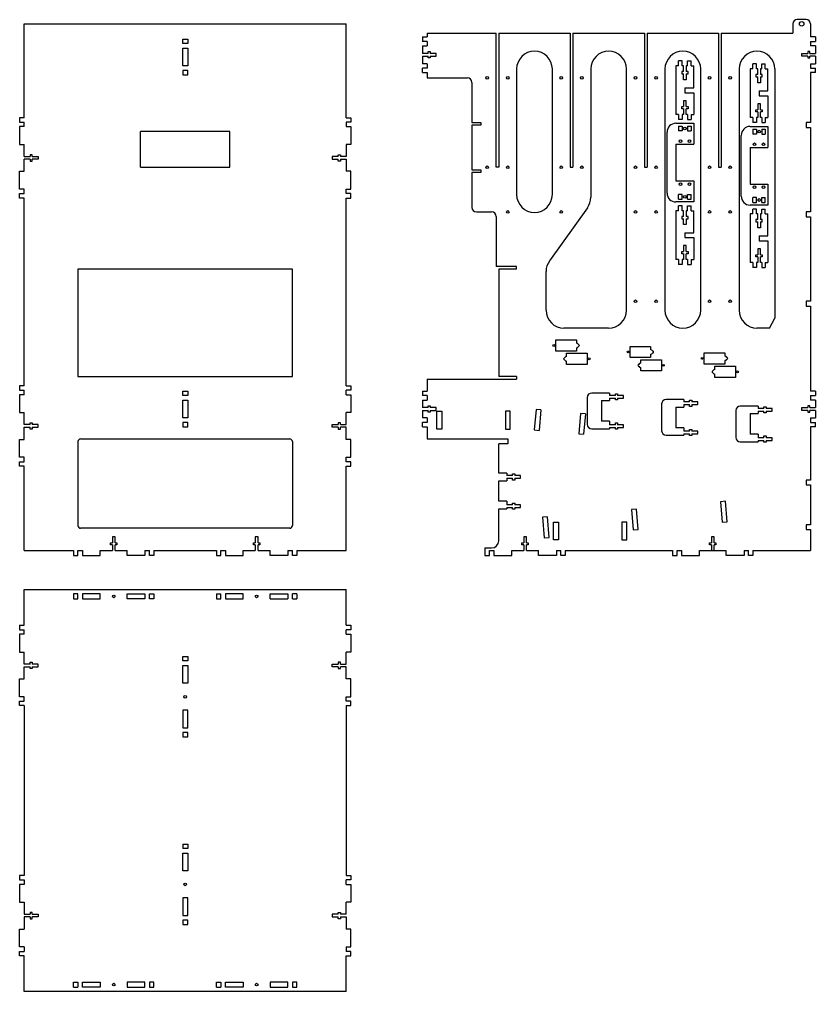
# Model space of a CAD drawing. Header units: millimetres. Extents: x 427 to 4276, y 600 to 2865.
# Drawn here: x 2251 to 3142, y 600 to 1688 of the extents above; entities that cross this region are included whole.
import ezdxf

# ---------------------------------------------------------------- set-up
doc = ezdxf.new("R2010")
doc.units = ezdxf.units.MM

msp = doc.modelspace()

# ---------------------------------------------------------------- linework, layer by layer
for p, q in [((3131.2, 1688.4), (3121.2, 1688.4)), ((2256.3, 1683.4), (2616.6, 1683.4)), ((2256.3, 1578.4), (2256.3, 1683.4)), ((2616.3, 1578.4), (2616.6, 1683.4)), ((3116.2, 1683.4), (3116.2, 1672.9)), ((3136.2, 1683.4), (3136.2, 1668.8)), ((2433.6, 1661.3), (2433.6, 1666.3)), ((2433.6, 1666.3), (2439.1, 1666.3)), ((2439.1, 1666.3), (2439.1, 1661.3)), ((2701.7, 1668.8), (2707.2, 1668.8)), ((2701.7, 1668.8), (2701.7, 1663.8)), ((2707.2, 1672.9), (2784.2, 1672.9)), ((2707.2, 1672.9), (2707.2, 1668.8)), ((2784.2, 1522.9), (2784.2, 1672.9)), ((2787.2, 1672.9), (2787.2, 1522.9)), ((2787.2, 1672.9), (2867.2, 1672.9)), ((2867.2, 1672.9), (2867.2, 1522.9)), ((2870.2, 1672.9), (2870.2, 1522.9)), ((2870.2, 1672.9), (2950.2, 1672.9)), ((2950.2, 1672.9), (2950.2, 1522.9)), ((2953.2, 1672.9), (2953.2, 1522.9)), ((2953.2, 1672.9), (3033.2, 1672.9)), ((3033.2, 1672.9), (3033.2, 1522.9)), ((3036.2, 1672.9), (3036.2, 1522.9)), ((3036.2, 1672.9), (3116.2, 1672.9)), ((3141.7, 1668.8), (3136.2, 1668.8)), ((3141.7, 1668.8), (3141.7, 1663.8)), ((2439.1, 1661.3), (2433.6, 1661.3)), ((2433.6, 1636.3), (2433.6, 1656.3)), ((2433.6, 1656.3), (2439.1, 1656.3)), ((2439.1, 1656.3), (2439.1, 1636.3)), ((2707.2, 1663.8), (2701.7, 1663.8)), ((2701.7, 1658.8), (2701.7, 1650.3)), ((2701.7, 1658.8), (2707.2, 1658.8)), ((2707.2, 1663.8), (2707.2, 1658.8)), ((3136.2, 1663.8), (3141.7, 1663.8)), ((3136.2, 1663.8), (3136.2, 1658.8)), ((3141.7, 1658.8), (3136.2, 1658.8)), ((3141.7, 1658.8), (3141.7, 1650.3)), ((2708.1, 1650.3), (2701.7, 1650.3)), ((2701.7, 1647.3), (2708.1, 1647.3)), ((2701.7, 1647.3), (2701.7, 1638.8)), ((2708.1, 1650.3), (2708.1, 1652.3)), ((2708.1, 1652.3), (2710.6, 1652.3)), ((2708.1, 1645.3), (2708.1, 1647.3)), ((2710.6, 1645.3), (2708.1, 1645.3)), ((2710.6, 1652.3), (2710.6, 1650.3)), ((2717.2, 1650.3), (2710.6, 1650.3)), ((2710.6, 1647.3), (2710.6, 1645.3)), ((2710.6, 1647.3), (2717.2, 1647.3)), ((2717.2, 1647.3), (2717.2, 1650.3)), ((2827.2, 1652.9), (2827.2, 1652.9)), ((2910.2, 1652.9), (2910.2, 1652.9)), ((2993.2, 1652.9), (2993.2, 1652.9)), ((3076.2, 1652.9), (3076.2, 1652.9)), ((3126.2, 1650.3), (3132.9, 1650.3)), ((3126.2, 1647.3), (3126.2, 1650.3)), ((3132.9, 1647.3), (3126.2, 1647.3)), ((3135.4, 1652.3), (3132.9, 1652.3)), ((3132.9, 1652.3), (3132.9, 1650.3)), ((3132.9, 1647.3), (3132.9, 1645.3)), ((3132.9, 1645.3), (3135.4, 1645.3)), ((3135.4, 1650.3), (3135.4, 1652.3)), ((3135.4, 1650.3), (3141.7, 1650.3)), ((3135.4, 1645.3), (3135.4, 1647.3)), ((3141.7, 1647.3), (3135.4, 1647.3)), ((3141.7, 1647.3), (3141.7, 1638.8)), ((2439.1, 1636.3), (2433.6, 1636.3)), ((2707.2, 1638.8), (2701.7, 1638.8)), ((2701.7, 1628.8), (2701.7, 1633.8)), ((2707.2, 1633.8), (2701.7, 1633.8)), ((2707.2, 1638.8), (2707.2, 1633.8)), ((2807.2, 1632.9), (2807.2, 1492.3)), ((2847.2, 1492.3), (2847.2, 1632.9)), ((2890.2, 1632.9), (2890.2, 1489.3)), ((2930.2, 1362.9), (2930.2, 1632.9)), ((2973.2, 1632.9), (2973.2, 1362.9)), ((2985.5, 1636.4), (2985.5, 1581.9)), ((2988.5, 1636.4), (2985.5, 1636.4)), ((2992.5, 1641.9), (2988.5, 1641.9)), ((2988.5, 1636.4), (2988.5, 1641.9)), ((2992.5, 1636.4), (2992.5, 1641.9)), ((2994, 1636.4), (2992.5, 1636.4)), ((2994, 1630.1), (2994, 1636.4)), ((2998.5, 1636.4), (2997, 1636.4)), ((2997, 1636.4), (2997, 1630.1)), ((2998.5, 1641.9), (3002.5, 1641.9)), ((2998.5, 1636.4), (2998.5, 1641.9)), ((3002.5, 1636.4), (3002.5, 1641.9)), ((3002.5, 1636.4), (3005.5, 1636.4)), ((3005.5, 1611.9), (3005.5, 1636.4)), ((3013.2, 1362.9), (3013.2, 1632.9)), ((3056.2, 1632.9), (3056.2, 1362.9)), ((3068.5, 1633), (3068.5, 1578.5)), ((3071.5, 1633), (3068.5, 1633)), ((3075.5, 1638.5), (3071.5, 1638.5)), ((3071.5, 1633), (3071.5, 1638.5)), ((3075.5, 1633), (3075.5, 1638.5)), ((3077, 1633), (3075.5, 1633)), ((3077, 1626.6), (3077, 1633)), ((3081.5, 1633), (3080, 1633)), ((3080, 1633), (3080, 1626.6)), ((3081.5, 1638.5), (3085.5, 1638.5)), ((3081.5, 1633), (3081.5, 1638.5)), ((3085.5, 1633), (3085.5, 1638.5)), ((3085.5, 1633), (3088.5, 1633)), ((3088.5, 1608.5), (3088.5, 1633)), ((3096.2, 1632.9), (3096.2, 1354.1)), ((3136.2, 1638.8), (3141.7, 1638.8)), ((3136.2, 1638.8), (3136.2, 1633.8)), ((3136.2, 1633.8), (3141.7, 1633.8)), ((3141.7, 1628.8), (3141.7, 1633.8)), ((2433.6, 1631.3), (2433.6, 1626.3)), ((2439.1, 1631.3), (2433.6, 1631.3)), ((2433.6, 1626.3), (2439.1, 1626.3)), ((2439.1, 1626.3), (2439.1, 1631.3)), ((2701.7, 1628.8), (2707.2, 1628.8)), ((2707.2, 1628.8), (2707.2, 1622.9)), ((2707.2, 1622.9), (2752.2, 1622.9)), ((2994, 1630.1), (2992, 1630.1)), ((2992, 1630.1), (2992, 1627.6)), ((2992, 1627.6), (2994, 1627.6)), ((2994, 1620.9), (2994, 1627.6)), ((2999, 1630.1), (2997, 1630.1)), ((2997, 1627.6), (2999, 1627.6)), ((2997, 1627.6), (2997, 1620.9)), ((2999, 1627.6), (2999, 1630.1)), ((3077, 1626.6), (3075, 1626.6)), ((3075, 1626.6), (3075, 1624.1)), ((3075, 1624.1), (3077, 1624.1)), ((3077, 1617.5), (3077, 1624.1)), ((3082, 1626.6), (3080, 1626.6)), ((3080, 1624.1), (3082, 1624.1)), ((3080, 1624.1), (3080, 1617.5)), ((3082, 1624.1), (3082, 1626.6)), ((3141.7, 1628.8), (3136.2, 1628.8)), ((3136.2, 1628.8), (3136.2, 1572.9)), ((2757.2, 1617.9), (2757.2, 1572.9)), ((2997, 1620.9), (2994, 1620.9)), ((2995.5, 1611.9), (2995.5, 1606.4)), ((2995.5, 1611.9), (3005.5, 1611.9)), ((3080, 1617.5), (3077, 1617.5)), ((2995.5, 1606.4), (3005.5, 1606.4)), ((3005.5, 1606.4), (3005.5, 1581.9)), ((3078.5, 1608.5), (3078.5, 1603)), ((3078.5, 1608.5), (3088.5, 1608.5)), ((3078.5, 1603), (3088.5, 1603)), ((3088.5, 1603), (3088.5, 1578.5)), ((2992, 1588.3), (2992, 1590.8)), ((2992, 1590.8), (2994, 1590.8)), ((2994, 1597.4), (2994, 1590.8)), ((2997, 1597.4), (2994, 1597.4)), ((2997, 1590.8), (2997, 1597.4)), ((2997, 1590.8), (2999, 1590.8)), ((2999, 1590.8), (2999, 1588.3)), ((3077, 1594), (3077, 1587.3)), ((3080, 1594), (3077, 1594)), ((3080, 1587.3), (3080, 1594)), ((2256.3, 1578.4), (2250.8, 1578.4)), ((2250.8, 1578.4), (2250.8, 1573.4)), ((2616.3, 1578.4), (2621.8, 1578.4)), ((2621.8, 1578.4), (2621.8, 1573.4)), ((2988.5, 1581.9), (2985.5, 1581.9)), ((2988.5, 1581.9), (2988.5, 1576.4)), ((2994, 1588.3), (2992, 1588.3)), ((2994, 1581.9), (2992.5, 1581.9)), ((2992.5, 1581.9), (2992.5, 1576.4)), ((2994, 1588.3), (2994, 1581.9)), ((2999, 1588.3), (2997, 1588.3)), ((2997, 1581.9), (2997, 1588.3)), ((2998.5, 1581.9), (2997, 1581.9)), ((2998.5, 1581.9), (2998.5, 1576.4)), ((3002.5, 1581.9), (3002.5, 1576.4)), ((3002.5, 1581.9), (3005.5, 1581.9)), ((3071.5, 1578.5), (3068.5, 1578.5)), ((3071.5, 1578.5), (3071.5, 1573)), ((3075, 1584.8), (3075, 1587.3)), ((3075, 1587.3), (3077, 1587.3)), ((3077, 1584.8), (3075, 1584.8)), ((3077, 1578.5), (3075.5, 1578.5)), ((3075.5, 1578.5), (3075.5, 1573)), ((3077, 1584.8), (3077, 1578.5)), ((3080, 1587.3), (3082, 1587.3)), ((3082, 1584.8), (3080, 1584.8)), ((3080, 1578.5), (3080, 1584.8)), ((3081.5, 1578.5), (3080, 1578.5)), ((3081.5, 1578.5), (3081.5, 1573)), ((3082, 1587.3), (3082, 1584.8)), ((3085.5, 1578.5), (3085.5, 1573)), ((3085.5, 1578.5), (3088.5, 1578.5)), ((2250.8, 1573.4), (2256.3, 1573.4)), ((2250.8, 1568.4), (2250.8, 1548.4)), ((2256.3, 1568.4), (2250.8, 1568.4)), ((2256.3, 1568.4), (2256.3, 1573.4)), ((2616.3, 1573.4), (2616.3, 1568.4)), ((2621.8, 1573.4), (2616.3, 1573.4)), ((2616.3, 1568.4), (2621.8, 1568.4)), ((2621.8, 1568.4), (2621.8, 1548.4)), ((2757.2, 1572.9), (2767.2, 1572.9)), ((2767.2, 1569.9), (2757.2, 1569.9)), ((2757.2, 1569.9), (2757.2, 1519.9)), ((2767.2, 1572.9), (2767.2, 1569.9)), ((2985.5, 1572.1), (3005.5, 1572.1)), ((2985.5, 1572.1), (2985.5, 1572.1)), ((2992.5, 1576.4), (2988.5, 1576.4)), ((2988.5, 1569.1), (2992.5, 1569.1)), ((2988.5, 1569.1), (2988.5, 1563.6)), ((2992.5, 1569.1), (2992.5, 1563.6)), ((2998.5, 1576.4), (3002.5, 1576.4)), ((2998.5, 1569.1), (3002.5, 1569.1)), ((2998.5, 1569.1), (2998.5, 1563.6)), ((3002.5, 1569.1), (3002.5, 1563.6)), ((3005.5, 1572.1), (3005.5, 1548.6)), ((3068.5, 1568.6), (3088.5, 1568.6)), ((3068.5, 1568.6), (3068.5, 1568.6)), ((3075.5, 1573), (3071.5, 1573)), ((3081.5, 1573), (3085.5, 1573)), ((3088.5, 1568.6), (3088.5, 1545.1)), ((3136.2, 1572.9), (3131.2, 1572.9)), ((3131.2, 1572.9), (3131.2, 1567.4)), ((3131.2, 1567.4), (3136.2, 1567.4)), ((3136.2, 1567.4), (3136.2, 1472.9)), ((2386.3, 1522.9), (2386.3, 1562.9)), ((2486.3, 1562.9), (2386.3, 1562.9)), ((2486.3, 1522.9), (2486.3, 1562.9)), ((2975.5, 1494.1), (2975.5, 1562.1)), ((2992.5, 1563.6), (2988.5, 1563.6)), ((2998.5, 1563.6), (3002.5, 1563.6)), ((3058.5, 1490.6), (3058.5, 1558.6)), ((3071.5, 1565.6), (3075.5, 1565.6)), ((3071.5, 1565.6), (3071.5, 1560.1)), ((3075.5, 1560.1), (3071.5, 1560.1)), ((3075.5, 1565.6), (3075.5, 1560.1)), ((3081.5, 1565.6), (3085.5, 1565.6)), ((3081.5, 1565.6), (3081.5, 1560.1)), ((3081.5, 1560.1), (3085.5, 1560.1)), ((3085.5, 1565.6), (3085.5, 1560.1)), ((2250.8, 1548.4), (2256.3, 1548.4)), ((2256.3, 1534.9), (2256.3, 1548.4)), ((2621.8, 1548.4), (2616.3, 1548.4)), ((2616.3, 1548.4), (2616.3, 1534.9)), ((2985.5, 1548.6), (3005.5, 1548.6)), ((2985.5, 1548.6), (2985.5, 1507.6)), ((3068.5, 1545.1), (3088.5, 1545.1)), ((3068.5, 1545.1), (3068.5, 1504.1)), ((2256.3, 1534.9), (2262.7, 1534.9)), ((2265.2, 1536.9), (2262.7, 1536.9)), ((2262.7, 1536.9), (2262.7, 1534.9)), ((2265.2, 1534.9), (2265.2, 1536.9)), ((2265.2, 1534.9), (2271.8, 1534.9)), ((2271.8, 1534.9), (2271.8, 1531.9)), ((2607.5, 1534.9), (2600.8, 1534.9)), ((2600.8, 1534.9), (2600.8, 1531.9)), ((2607.5, 1534.9), (2607.5, 1536.9)), ((2607.5, 1536.9), (2610, 1536.9)), ((2610, 1536.9), (2610, 1534.9)), ((2616.3, 1534.9), (2610, 1534.9)), ((2262.7, 1531.9), (2256.3, 1531.9)), ((2256.3, 1518.4), (2256.3, 1531.9)), ((2262.7, 1531.9), (2262.7, 1529.9)), ((2262.7, 1529.9), (2265.2, 1529.9)), ((2271.8, 1531.9), (2265.2, 1531.9)), ((2265.2, 1529.9), (2265.2, 1531.9)), ((2600.8, 1531.9), (2607.5, 1531.9)), ((2607.5, 1529.9), (2607.5, 1531.9)), ((2610, 1529.9), (2607.5, 1529.9)), ((2610, 1531.9), (2616.3, 1531.9)), ((2610, 1531.9), (2610, 1529.9)), ((2616.3, 1531.9), (2616.3, 1518.4)), ((2250.8, 1518.4), (2256.3, 1518.4)), ((2250.8, 1498.4), (2250.8, 1518.4)), ((2386.3, 1522.9), (2486.3, 1522.9)), ((2621.8, 1518.4), (2616.3, 1518.4)), ((2621.8, 1498.4), (2621.8, 1518.4)), ((2757.2, 1519.9), (2767.2, 1519.9)), ((2767.2, 1516.9), (2757.2, 1516.9)), ((2757.2, 1516.9), (2757.2, 1477.9)), ((2767.2, 1519.9), (2767.2, 1516.9)), ((2787.2, 1522.9), (2784.2, 1522.9)), ((2867.2, 1522.9), (2870.2, 1522.9)), ((2950.2, 1522.9), (2953.2, 1522.9)), ((3033.2, 1522.9), (3036.2, 1522.9)), ((2985.5, 1507.6), (3005.5, 1507.6)), ((3005.5, 1507.6), (3005.5, 1484.1)), ((3068.5, 1504.1), (3088.5, 1504.1)), ((3088.5, 1504.1), (3088.5, 1480.6)), ((2256.3, 1498.4), (2250.8, 1498.4)), ((2250.8, 1488.4), (2250.8, 1493.4)), ((2250.8, 1493.4), (2256.3, 1493.4)), ((2256.3, 1493.4), (2256.3, 1498.4)), ((2616.3, 1493.4), (2616.3, 1498.4)), ((2616.3, 1498.4), (2621.8, 1498.4)), ((2621.8, 1493.4), (2616.3, 1493.4)), ((2621.8, 1488.4), (2621.8, 1493.4)), ((2992.5, 1492.6), (2988.5, 1492.6)), ((2988.5, 1487.1), (2988.5, 1492.6)), ((2992.5, 1487.1), (2992.5, 1492.6)), ((2998.5, 1492.6), (3002.5, 1492.6)), ((2998.5, 1487.1), (2998.5, 1492.6)), ((3002.5, 1487.1), (3002.5, 1492.6)), ((2256.3, 1488.4), (2250.8, 1488.4)), ((2256.3, 1278.4), (2256.3, 1488.4)), ((2616.3, 1278.4), (2616.3, 1488.4)), ((2616.3, 1488.4), (2621.8, 1488.4)), ((3005.5, 1484.1), (2985.5, 1484.1)), ((2985.5, 1484.1), (2985.5, 1484.1)), ((2988.5, 1487.1), (2992.5, 1487.1)), ((2992.5, 1479.7), (2988.5, 1479.7)), ((2988.5, 1474.2), (2988.5, 1479.7)), ((2992.5, 1474.2), (2992.5, 1479.7)), ((2998.5, 1487.1), (3002.5, 1487.1)), ((2998.5, 1479.7), (3002.5, 1479.7)), ((2998.5, 1474.2), (2998.5, 1479.7)), ((3002.5, 1474.2), (3002.5, 1479.7)), ((3088.5, 1480.6), (3068.5, 1480.6)), ((3068.5, 1480.6), (3068.5, 1480.6)), ((3075.5, 1489.1), (3071.5, 1489.1)), ((3071.5, 1483.6), (3071.5, 1489.1)), ((3071.5, 1483.6), (3075.5, 1483.6)), ((3075.5, 1483.6), (3075.5, 1489.1)), ((3081.5, 1489.1), (3085.5, 1489.1)), ((3081.5, 1483.6), (3081.5, 1489.1)), ((3081.5, 1483.6), (3085.5, 1483.6)), ((3085.5, 1483.6), (3085.5, 1489.1)), ((2762.2, 1472.9), (2779.2, 1472.9)), ((2840, 1476.9), (2840, 1476.9)), ((2886.5, 1477.6), (2844, 1418.1)), ((2988.5, 1474.2), (2985.5, 1474.2)), ((2985.5, 1474.2), (2985.5, 1419.7)), ((2994, 1474.2), (2992.5, 1474.2)), ((2994, 1467.8), (2994, 1474.2)), ((2998.5, 1474.2), (2997, 1474.2)), ((2997, 1474.2), (2997, 1467.8)), ((3002.5, 1474.2), (3005.5, 1474.2)), ((3005.5, 1449.7), (3005.5, 1474.2)), ((3071.5, 1470.7), (3068.5, 1470.7)), ((3068.5, 1470.7), (3068.5, 1416.2)), ((3075.5, 1476.2), (3071.5, 1476.2)), ((3071.5, 1470.7), (3071.5, 1476.2)), ((3075.5, 1470.7), (3075.5, 1476.2)), ((3077, 1470.7), (3075.5, 1470.7)), ((3077, 1464.3), (3077, 1470.7)), ((3081.5, 1470.7), (3080, 1470.7)), ((3080, 1470.7), (3080, 1464.3)), ((3081.5, 1476.2), (3085.5, 1476.2)), ((3081.5, 1470.7), (3081.5, 1476.2)), ((3085.5, 1470.7), (3085.5, 1476.2)), ((3085.5, 1470.7), (3088.5, 1470.7)), ((3088.5, 1446.2), (3088.5, 1470.7)), ((3136.2, 1472.9), (3131.2, 1472.9)), ((3131.2, 1472.9), (3131.2, 1467.4)), ((2784.2, 1467.9), (2784.2, 1411.9)), ((2994, 1467.8), (2992, 1467.8)), ((2992, 1467.8), (2992, 1465.3)), ((2992, 1465.3), (2994, 1465.3)), ((2994, 1458.7), (2994, 1465.3)), ((2997, 1458.7), (2994, 1458.7)), ((2999, 1467.8), (2997, 1467.8)), ((2997, 1465.3), (2999, 1465.3)), ((2997, 1465.3), (2997, 1458.7)), ((2999, 1465.3), (2999, 1467.8)), ((3077, 1464.3), (3075, 1464.3)), ((3075, 1464.3), (3075, 1461.8)), ((3075, 1461.8), (3077, 1461.8)), ((3077, 1455.2), (3077, 1461.8)), ((3082, 1464.3), (3080, 1464.3)), ((3080, 1461.8), (3082, 1461.8)), ((3080, 1461.8), (3080, 1455.2)), ((3082, 1461.8), (3082, 1464.3)), ((3131.2, 1467.4), (3136.2, 1467.4)), ((3136.2, 1467.4), (3136.2, 1372.9)), ((2995.5, 1449.7), (3005.5, 1449.7)), ((2995.5, 1449.7), (2995.5, 1444.2)), ((3080, 1455.2), (3077, 1455.2)), ((2995.5, 1444.2), (3005.5, 1444.2)), ((3005.5, 1444.2), (3005.5, 1419.7)), ((3078.5, 1446.2), (3088.5, 1446.2)), ((3078.5, 1446.2), (3078.5, 1440.7)), ((3078.5, 1440.7), (3088.5, 1440.7)), ((3088.5, 1440.7), (3088.5, 1416.2)), ((2992, 1426), (2992, 1428.5)), ((2992, 1428.5), (2994, 1428.5)), ((2994, 1426), (2992, 1426)), ((2994, 1435.2), (2994, 1428.5)), ((2997, 1435.2), (2994, 1435.2)), ((2994, 1426), (2994, 1419.7)), ((2997, 1428.5), (2997, 1435.2)), ((2997, 1428.5), (2999, 1428.5)), ((2999, 1426), (2997, 1426)), ((2997, 1419.7), (2997, 1426)), ((2999, 1428.5), (2999, 1426)), ((3077, 1431.7), (3077, 1425.1)), ((3080, 1431.7), (3077, 1431.7)), ((3080, 1425.1), (3080, 1431.7)), ((2988.5, 1419.7), (2985.5, 1419.7)), ((2988.5, 1419.7), (2988.5, 1414.2)), ((2994, 1419.7), (2992.5, 1419.7)), ((2992.5, 1419.7), (2992.5, 1414.2)), ((2998.5, 1419.7), (2997, 1419.7)), ((2998.5, 1419.7), (2998.5, 1414.2)), ((3002.5, 1419.7), (3002.5, 1414.2)), ((3002.5, 1419.7), (3005.5, 1419.7)), ((3071.5, 1416.2), (3068.5, 1416.2)), ((3071.5, 1416.2), (3071.5, 1410.7)), ((3075, 1422.6), (3075, 1425.1)), ((3075, 1425.1), (3077, 1425.1)), ((3077, 1422.6), (3075, 1422.6)), ((3077, 1416.2), (3075.5, 1416.2)), ((3075.5, 1416.2), (3075.5, 1410.7)), ((3077, 1422.6), (3077, 1416.2)), ((3080, 1425.1), (3082, 1425.1)), ((3082, 1422.6), (3080, 1422.6)), ((3080, 1416.2), (3080, 1422.6)), ((3081.5, 1416.2), (3080, 1416.2)), ((3081.5, 1416.2), (3081.5, 1410.7)), ((3082, 1425.1), (3082, 1422.6)), ((3085.5, 1416.2), (3085.5, 1410.7)), ((3085.5, 1416.2), (3088.5, 1416.2)), ((2556.3, 1408.9), (2316.3, 1408.9)), ((2316.3, 1408.9), (2316.3, 1288.9)), ((2556.3, 1288.9), (2556.3, 1408.9)), ((2807.2, 1411.9), (2784.2, 1411.9)), ((2807.2, 1408.9), (2787.2, 1408.9)), ((2787.2, 1408.9), (2787.2, 1288.9)), ((2807.2, 1408.9), (2807.2, 1411.9)), ((2840.2, 1362.9), (2840.2, 1406.4)), ((2992.5, 1414.2), (2988.5, 1414.2)), ((2998.5, 1414.2), (3002.5, 1414.2)), ((3075.5, 1410.7), (3071.5, 1410.7)), ((3081.5, 1410.7), (3085.5, 1410.7)), ((3136.2, 1372.9), (3131.2, 1372.9)), ((3131.2, 1372.9), (3131.2, 1367.4)), ((3131.2, 1367.4), (3136.2, 1367.4)), ((3136.2, 1367.4), (3136.2, 1272.4)), ((3090.2, 1342.9), (3096.2, 1354.1)), ((2910.2, 1342.9), (2860.2, 1342.9)), ((2910.2, 1342.9), (2910.2, 1342.9)), ((2993.2, 1342.9), (2993.2, 1342.9)), ((3090.2, 1342.9), (3076.2, 1342.9)), ((2851.1, 1317.3), (2851.1, 1329.8)), ((2851.1, 1329.8), (2874.1, 1329.8)), ((2874.1, 1329.8), (2874.1, 1326)), ((2874.1, 1317.3), (2851.1, 1317.3)), ((2874.1, 1321), (2874.1, 1317.3)), ((2934.2, 1310), (2934.2, 1322.5)), ((2934.2, 1322.5), (2957.2, 1322.5)), ((2957.2, 1322.5), (2957.2, 1318.8)), ((2863.1, 1311), (2863.1, 1314.8)), ((2863.1, 1314.8), (2886.1, 1314.8)), ((2863.1, 1302.3), (2863.1, 1306)), ((2886.1, 1314.8), (2886.1, 1302.3)), ((2957.2, 1310), (2934.2, 1310)), ((2946.2, 1303.8), (2946.2, 1307.5)), ((2946.2, 1307.5), (2969.2, 1307.5)), ((2957.2, 1313.8), (2957.2, 1310)), ((2969.2, 1307.5), (2969.2, 1295)), ((3017.2, 1302.7), (3017.2, 1315.2)), ((3017.2, 1315.2), (3040.2, 1315.2)), ((3040.2, 1315.2), (3040.2, 1311.5)), ((3040.2, 1306.5), (3040.2, 1302.7)), ((2886.1, 1302.3), (2863.1, 1302.3)), ((2946.2, 1295), (2946.2, 1298.8)), ((2969.2, 1295), (2946.2, 1295)), ((3040.2, 1302.7), (3017.2, 1302.7)), ((3029.2, 1296.5), (3029.2, 1300.2)), ((3029.2, 1300.2), (3052.2, 1300.2)), ((3052.2, 1300.2), (3052.2, 1287.7)), ((2316.3, 1288.9), (2556.3, 1288.9)), ((2707.2, 1285.9), (2707.2, 1272.4)), ((2707.2, 1285.9), (2807.2, 1285.9)), ((2807.2, 1288.9), (2787.2, 1288.9)), ((2807.2, 1288.9), (2807.2, 1285.9)), ((3029.2, 1287.7), (3029.2, 1291.5)), ((3052.2, 1287.7), (3029.2, 1287.7)), ((2256.3, 1278.4), (2250.8, 1278.4)), ((2250.8, 1278.4), (2250.8, 1273.4)), ((2250.8, 1273.4), (2256.3, 1273.4)), ((2256.3, 1268.4), (2256.3, 1273.4)), ((2616.3, 1278.4), (2621.8, 1278.4)), ((2616.3, 1268.4), (2616.3, 1273.4)), ((2621.8, 1273.4), (2616.3, 1273.4)), ((2621.8, 1278.4), (2621.8, 1273.4)), ((2250.8, 1268.4), (2250.8, 1248.4)), ((2256.3, 1268.4), (2250.8, 1268.4)), ((2433.6, 1267.4), (2433.6, 1272.4)), ((2433.6, 1272.4), (2439.1, 1272.4)), ((2439.1, 1267.4), (2433.6, 1267.4)), ((2433.6, 1242.4), (2433.6, 1262.4)), ((2433.6, 1262.4), (2439.1, 1262.4)), ((2439.1, 1272.4), (2439.1, 1267.4)), ((2439.1, 1262.4), (2439.1, 1242.4)), ((2616.3, 1268.4), (2621.8, 1268.4)), ((2621.8, 1268.4), (2621.8, 1248.4)), ((2701.7, 1272.4), (2707.2, 1272.4)), ((2701.7, 1272.4), (2701.7, 1267.4)), ((2707.2, 1267.4), (2701.7, 1267.4)), ((2701.7, 1262.4), (2701.7, 1253.9)), ((2701.7, 1262.4), (2707.2, 1262.4)), ((2707.2, 1267.4), (2707.2, 1262.4)), ((2886.3, 1265.3), (2886.3, 1235.3)), ((2911.3, 1270.3), (2891.3, 1270.3)), ((2911.3, 1270.3), (2911.3, 1267.5)), ((2917.7, 1267.5), (2911.3, 1267.5)), ((2911.3, 1264.5), (2917.7, 1264.5)), ((2911.3, 1264.5), (2911.3, 1261.8)), ((2917.7, 1267.5), (2917.7, 1269.5)), ((2917.7, 1269.5), (2920.2, 1269.5)), ((2917.7, 1262.5), (2917.7, 1264.5)), ((2920.2, 1262.5), (2917.7, 1262.5)), ((2920.2, 1269.5), (2920.2, 1267.5)), ((2926.8, 1267.5), (2920.2, 1267.5)), ((2920.2, 1264.5), (2920.2, 1262.5)), ((2920.2, 1264.5), (2926.8, 1264.5)), ((2926.8, 1264.5), (2926.8, 1267.5)), ((2994.5, 1263), (2974.5, 1263)), ((2994.5, 1263), (2994.5, 1260.3)), ((3000.8, 1260.3), (3000.8, 1262.3)), ((3000.8, 1262.3), (3003.3, 1262.3)), ((3003.3, 1262.3), (3003.3, 1260.3)), ((3141.7, 1272.4), (3136.2, 1272.4)), ((3136.2, 1267.4), (3136.2, 1262.4)), ((3136.2, 1267.4), (3141.7, 1267.4)), ((3141.7, 1262.4), (3136.2, 1262.4)), ((3141.7, 1272.4), (3141.7, 1267.4)), ((3141.7, 1262.4), (3141.7, 1253.9)), ((2708.1, 1253.9), (2701.7, 1253.9)), ((2708.1, 1253.9), (2708.1, 1255.9)), ((2708.1, 1255.9), (2710.6, 1255.9)), ((2710.6, 1255.9), (2710.6, 1253.9)), ((2717.2, 1253.9), (2710.6, 1253.9)), ((2717.2, 1250.9), (2717.2, 1253.9)), ((2828.9, 1251.9), (2826.9, 1229)), ((2834.4, 1251.4), (2828.9, 1251.9)), ((2834.4, 1251.4), (2832.4, 1228.5)), ((2902.3, 1261.8), (2911.3, 1261.8)), ((2902.3, 1261.8), (2902.3, 1238.8)), ((2969.5, 1258), (2969.5, 1228)), ((2985.5, 1254.5), (2994.5, 1254.5)), ((2985.5, 1254.5), (2985.5, 1231.5)), ((3000.8, 1260.3), (2994.5, 1260.3)), ((2994.5, 1257.3), (2994.5, 1254.5)), ((2994.5, 1257.3), (3000.8, 1257.3)), ((3000.8, 1255.3), (3000.8, 1257.3)), ((3003.3, 1255.3), (3000.8, 1255.3)), ((3010, 1260.3), (3003.3, 1260.3)), ((3003.3, 1257.3), (3003.3, 1255.3)), ((3003.3, 1257.3), (3010, 1257.3)), ((3010, 1257.3), (3010, 1260.3)), ((3077.5, 1255.7), (3057.5, 1255.7)), ((3077.5, 1255.7), (3077.5, 1253)), ((3083.8, 1253), (3077.5, 1253)), ((3083.8, 1253), (3083.8, 1255)), ((3083.8, 1255), (3086.3, 1255)), ((3086.3, 1255), (3086.3, 1253)), ((3093, 1253), (3086.3, 1253)), ((3093, 1250), (3093, 1253)), ((3126.2, 1253.9), (3132.9, 1253.9)), ((3126.2, 1250.9), (3126.2, 1253.9)), ((3135.4, 1255.9), (3132.9, 1255.9)), ((3132.9, 1255.9), (3132.9, 1253.9)), ((3135.4, 1253.9), (3135.4, 1255.9)), ((3135.4, 1253.9), (3141.7, 1253.9)), ((2250.8, 1248.4), (2256.3, 1248.4)), ((2256.3, 1234.9), (2256.3, 1248.4)), ((2439.1, 1242.4), (2433.6, 1242.4)), ((2621.8, 1248.4), (2616.3, 1248.4)), ((2616.3, 1234.9), (2616.3, 1248.4)), ((2701.7, 1250.9), (2708.1, 1250.9)), ((2701.7, 1250.9), (2701.7, 1242.4)), ((2707.2, 1242.4), (2701.7, 1242.4)), ((2707.2, 1242.4), (2707.2, 1237.4)), ((2708.1, 1248.9), (2708.1, 1250.9)), ((2710.6, 1248.9), (2708.1, 1248.9)), ((2710.6, 1250.9), (2710.6, 1248.9)), ((2710.6, 1250.9), (2717.2, 1250.9)), ((2718.1, 1229.9), (2718.1, 1249.9)), ((2718.1, 1249.9), (2723.6, 1249.9)), ((2723.6, 1249.9), (2723.6, 1229.9)), ((2794.6, 1249.9), (2794.6, 1229.9)), ((2800.1, 1249.9), (2794.6, 1249.9)), ((2800.1, 1229.9), (2800.1, 1249.9)), ((2878.7, 1247.5), (2876.7, 1224.6)), ((2884.2, 1247.1), (2878.7, 1247.5)), ((2884.2, 1247.1), (2882.2, 1224.2)), ((3052.5, 1250.7), (3052.5, 1220.7)), ((3068.5, 1247.2), (3077.5, 1247.2)), ((3068.5, 1247.2), (3068.5, 1224.2)), ((3077.5, 1250), (3077.5, 1247.2)), ((3077.5, 1250), (3083.8, 1250)), ((3083.8, 1248), (3083.8, 1250)), ((3086.3, 1248), (3083.8, 1248)), ((3086.3, 1250), (3086.3, 1248)), ((3086.3, 1250), (3093, 1250)), ((3132.9, 1250.9), (3126.2, 1250.9)), ((3132.9, 1250.9), (3132.9, 1248.9)), ((3132.9, 1248.9), (3135.4, 1248.9)), ((3135.4, 1248.9), (3135.4, 1250.9)), ((3141.7, 1250.9), (3135.4, 1250.9)), ((3136.2, 1242.4), (3136.2, 1237.4)), ((3136.2, 1242.4), (3141.7, 1242.4)), ((3141.7, 1250.9), (3141.7, 1242.4)), ((2262.7, 1234.9), (2256.3, 1234.9)), ((2256.3, 1218.4), (2256.3, 1231.9)), ((2256.3, 1231.9), (2262.7, 1231.9)), ((2262.7, 1234.9), (2262.7, 1236.9)), ((2262.7, 1236.9), (2265.2, 1236.9)), ((2262.7, 1229.9), (2262.7, 1231.9)), ((2265.2, 1229.9), (2262.7, 1229.9)), ((2265.2, 1236.9), (2265.2, 1234.9)), ((2271.8, 1234.9), (2265.2, 1234.9)), ((2265.2, 1231.9), (2265.2, 1229.9)), ((2265.2, 1231.9), (2271.8, 1231.9)), ((2271.8, 1231.9), (2271.8, 1234.9)), ((2433.6, 1237.4), (2433.6, 1232.4)), ((2439.1, 1237.4), (2433.6, 1237.4)), ((2433.6, 1232.4), (2439.1, 1232.4)), ((2439.1, 1232.4), (2439.1, 1237.4)), ((2600.8, 1234.9), (2607.5, 1234.9)), ((2600.8, 1231.9), (2600.8, 1234.9)), ((2607.5, 1231.9), (2600.8, 1231.9)), ((2610, 1236.9), (2607.5, 1236.9)), ((2607.5, 1236.9), (2607.5, 1234.9)), ((2607.5, 1231.9), (2607.5, 1229.9)), ((2607.5, 1229.9), (2610, 1229.9)), ((2610, 1234.9), (2610, 1236.9)), ((2610, 1234.9), (2616.3, 1234.9)), ((2610, 1229.9), (2610, 1231.9)), ((2616.3, 1231.9), (2610, 1231.9)), ((2616.3, 1218.4), (2616.3, 1231.9)), ((2701.7, 1232.4), (2701.7, 1237.4)), ((2707.2, 1237.4), (2701.7, 1237.4)), ((2701.7, 1232.4), (2707.2, 1232.4)), ((2707.2, 1232.4), (2707.2, 1218.9)), ((2723.6, 1229.9), (2718.1, 1229.9)), ((2794.6, 1229.9), (2800.1, 1229.9)), ((2891.3, 1230.3), (2911.3, 1230.3)), ((2911.3, 1238.8), (2902.3, 1238.8)), ((2911.3, 1238.8), (2911.3, 1234.8)), ((2917.7, 1234.8), (2911.3, 1234.8)), ((2911.3, 1231.8), (2917.7, 1231.8)), ((2911.3, 1231.8), (2911.3, 1230.3)), ((2917.7, 1234.8), (2917.7, 1236.8)), ((2917.7, 1236.8), (2920.2, 1236.8)), ((2917.7, 1229.8), (2917.7, 1231.8)), ((2920.2, 1229.8), (2917.7, 1229.8)), ((2920.2, 1236.8), (2920.2, 1234.8)), ((2926.8, 1234.8), (2920.2, 1234.8)), ((2920.2, 1231.8), (2920.2, 1229.8)), ((2920.2, 1231.8), (2926.8, 1231.8)), ((2926.8, 1231.8), (2926.8, 1234.8)), ((2994.5, 1231.5), (2985.5, 1231.5)), ((2994.5, 1231.5), (2994.5, 1227.6)), ((3000.8, 1227.6), (3000.8, 1229.6)), ((3000.8, 1229.6), (3003.3, 1229.6)), ((3003.3, 1229.6), (3003.3, 1227.6)), ((3136.2, 1237.4), (3141.7, 1237.4)), ((3141.7, 1232.4), (3136.2, 1232.4)), ((3136.2, 1232.4), (3136.2, 1172.9)), ((3141.7, 1232.4), (3141.7, 1237.4)), ((2319.3, 1218.9), (2553.3, 1218.9)), ((2707.2, 1218.9), (2797.2, 1218.9)), ((2797.2, 1218.9), (2797.2, 1213.4)), ((2826.9, 1229), (2832.4, 1228.5)), ((2876.7, 1224.6), (2882.2, 1224.2)), ((2974.5, 1223), (2994.5, 1223)), ((3000.8, 1227.6), (2994.5, 1227.6)), ((2994.5, 1224.6), (2994.5, 1223)), ((2994.5, 1224.6), (3000.8, 1224.6)), ((3000.8, 1222.6), (3000.8, 1224.6)), ((3003.3, 1222.6), (3000.8, 1222.6)), ((3010, 1227.6), (3003.3, 1227.6)), ((3003.3, 1224.6), (3003.3, 1222.6)), ((3003.3, 1224.6), (3010, 1224.6)), ((3010, 1224.6), (3010, 1227.6)), ((3077.5, 1224.2), (3068.5, 1224.2)), ((3077.5, 1224.2), (3077.5, 1220.3)), ((3083.8, 1220.3), (3077.5, 1220.3)), ((3083.8, 1220.3), (3083.8, 1222.3)), ((3083.8, 1222.3), (3086.3, 1222.3)), ((3086.3, 1222.3), (3086.3, 1220.3)), ((3093, 1220.3), (3086.3, 1220.3)), ((3093, 1217.3), (3093, 1220.3)), ((2250.8, 1218.4), (2256.3, 1218.4)), ((2250.8, 1198.4), (2250.8, 1218.4)), ((2316.3, 1215.9), (2316.3, 1121.9)), ((2556.3, 1215.9), (2556.3, 1121.9)), ((2621.8, 1218.4), (2616.3, 1218.4)), ((2621.8, 1198.4), (2621.8, 1218.4)), ((2797.2, 1213.4), (2787.2, 1213.4)), ((2787.2, 1180.6), (2787.2, 1213.4)), ((3057.5, 1215.7), (3077.5, 1215.7)), ((3077.5, 1217.3), (3077.5, 1215.7)), ((3077.5, 1217.3), (3083.8, 1217.3)), ((3083.8, 1215.3), (3083.8, 1217.3)), ((3086.3, 1215.3), (3083.8, 1215.3)), ((3086.3, 1217.3), (3086.3, 1215.3)), ((3086.3, 1217.3), (3093, 1217.3)), ((2256.3, 1198.4), (2250.8, 1198.4)), ((2256.3, 1193.4), (2256.3, 1198.4)), ((2616.3, 1193.4), (2616.3, 1198.4)), ((2616.3, 1198.4), (2621.8, 1198.4)), ((2250.8, 1188.4), (2250.8, 1193.4)), ((2250.8, 1193.4), (2256.3, 1193.4)), ((2256.3, 1188.4), (2250.8, 1188.4)), ((2256.3, 1093.9), (2256.3, 1188.4)), ((2621.8, 1193.4), (2616.3, 1193.4)), ((2616.3, 1093.9), (2616.3, 1188.4)), ((2616.3, 1188.4), (2621.8, 1188.4)), ((2621.8, 1188.4), (2621.8, 1193.4)), ((2796.2, 1180.6), (2787.2, 1180.6)), ((2796.2, 1180.6), (2796.2, 1177.9)), ((2802.6, 1177.9), (2796.2, 1177.9)), ((2802.6, 1177.9), (2802.6, 1179.9)), ((2802.6, 1179.9), (2805.1, 1179.9)), ((2805.1, 1179.9), (2805.1, 1177.9)), ((2811.7, 1177.9), (2805.1, 1177.9)), ((2811.7, 1174.9), (2811.7, 1177.9)), ((2787.2, 1172.1), (2796.2, 1172.1)), ((2787.2, 1149.1), (2787.2, 1172.1)), ((2796.2, 1174.9), (2796.2, 1172.1)), ((2796.2, 1174.9), (2802.6, 1174.9)), ((2802.6, 1172.9), (2802.6, 1174.9)), ((2805.1, 1172.9), (2802.6, 1172.9)), ((2805.1, 1174.9), (2805.1, 1172.9)), ((2805.1, 1174.9), (2811.7, 1174.9)), ((3136.2, 1172.9), (3131.2, 1172.9)), ((3131.2, 1172.9), (3131.2, 1167.4)), ((3131.2, 1167.4), (3136.2, 1167.4)), ((3136.2, 1167.4), (3136.2, 1122.9)), ((2796.2, 1149.1), (2787.2, 1149.1)), ((2796.2, 1149.1), (2796.2, 1145.2)), ((2802.6, 1145.2), (2796.2, 1145.2)), ((2802.6, 1145.2), (2802.6, 1147.2)), ((2802.6, 1147.2), (2805.1, 1147.2)), ((2805.1, 1147.2), (2805.1, 1145.2)), ((2811.7, 1145.2), (2805.1, 1145.2)), ((2811.7, 1142.2), (2811.7, 1145.2)), ((3040.9, 1149.1), (3035.4, 1148.6)), ((3035.4, 1148.6), (3037.4, 1125.7)), ((3042.9, 1126.2), (3040.9, 1149.1)), ((2787.2, 1104.9), (2787.2, 1140.6)), ((2787.2, 1140.6), (2796.2, 1140.6)), ((2796.2, 1142.2), (2796.2, 1140.6)), ((2796.2, 1142.2), (2802.6, 1142.2)), ((2802.6, 1140.2), (2802.6, 1142.2)), ((2805.1, 1140.2), (2802.6, 1140.2)), ((2805.1, 1142.2), (2805.1, 1140.2)), ((2805.1, 1142.2), (2811.7, 1142.2)), ((2841.6, 1131.7), (2836.2, 1131.2)), ((2843.6, 1108.7), (2841.6, 1131.7)), ((2941.3, 1140.4), (2935.8, 1139.9)), ((2935.8, 1139.9), (2937.8, 1117)), ((2943.3, 1117.5), (2941.3, 1140.4)), ((2836.2, 1131.2), (2838.2, 1108.3)), ((2848.6, 1105.9), (2848.6, 1125.9)), ((2848.6, 1125.9), (2854.1, 1125.9)), ((2854.1, 1125.9), (2854.1, 1105.9)), ((2925.1, 1125.9), (2925.1, 1105.9)), ((2930.6, 1125.9), (2925.1, 1125.9)), ((2930.6, 1105.9), (2930.6, 1125.9)), ((3037.4, 1125.7), (3042.9, 1126.2)), ((3136.2, 1122.9), (3131.2, 1122.9)), ((3131.2, 1122.9), (3131.2, 1117.4)), ((2553.3, 1118.9), (2319.3, 1118.9)), ((2937.8, 1117), (2943.3, 1117.5)), ((3131.2, 1117.4), (3136.2, 1117.4)), ((3136.2, 1117.4), (3136.2, 1093.9)), ((2352.8, 1100.2), (2352.8, 1102.7)), ((2352.8, 1102.7), (2354.8, 1102.7)), ((2354.8, 1100.2), (2352.8, 1100.2)), ((2354.8, 1109.4), (2354.8, 1102.7)), ((2357.8, 1109.4), (2354.8, 1109.4)), ((2354.8, 1100.2), (2354.8, 1093.9)), ((2357.8, 1102.7), (2357.8, 1109.4)), ((2357.8, 1102.7), (2359.8, 1102.7)), ((2359.8, 1100.2), (2357.8, 1100.2)), ((2357.8, 1093.9), (2357.8, 1100.2)), ((2359.8, 1102.7), (2359.8, 1100.2)), ((2512.8, 1100.2), (2512.8, 1102.7)), ((2512.8, 1102.7), (2514.8, 1102.7)), ((2514.8, 1100.2), (2512.8, 1100.2)), ((2514.8, 1109.4), (2514.8, 1102.7)), ((2517.8, 1109.4), (2514.8, 1109.4)), ((2514.8, 1100.2), (2514.8, 1093.9)), ((2517.8, 1102.7), (2517.8, 1109.4)), ((2517.8, 1102.7), (2519.8, 1102.7)), ((2519.8, 1100.2), (2517.8, 1100.2)), ((2517.8, 1093.9), (2517.8, 1100.2)), ((2519.8, 1102.7), (2519.8, 1100.2)), ((2813.2, 1100.2), (2813.2, 1102.7)), ((2813.2, 1102.7), (2815.2, 1102.7)), ((2815.2, 1100.2), (2813.2, 1100.2)), ((2815.2, 1109.4), (2815.2, 1102.7)), ((2818.2, 1109.4), (2815.2, 1109.4)), ((2815.2, 1100.2), (2815.2, 1093.9)), ((2818.2, 1102.7), (2818.2, 1109.4)), ((2818.2, 1102.7), (2820.2, 1102.7)), ((2820.2, 1100.2), (2818.2, 1100.2)), ((2818.2, 1093.9), (2818.2, 1100.2)), ((2820.2, 1102.7), (2820.2, 1100.2)), ((2838.2, 1108.3), (2843.6, 1108.7)), ((2854.1, 1105.9), (2848.6, 1105.9)), ((2925.1, 1105.9), (2930.6, 1105.9)), ((3023.2, 1100.2), (3023.2, 1102.7)), ((3023.2, 1102.7), (3025.2, 1102.7)), ((3025.2, 1100.2), (3023.2, 1100.2)), ((3025.2, 1109.4), (3025.2, 1102.7)), ((3028.2, 1109.4), (3025.2, 1109.4)), ((3025.2, 1100.2), (3025.2, 1093.9)), ((3028.2, 1102.7), (3028.2, 1109.4)), ((3028.2, 1102.7), (3030.2, 1102.7)), ((3030.2, 1100.2), (3028.2, 1100.2)), ((3028.2, 1093.9), (3028.2, 1100.2)), ((3030.2, 1102.7), (3030.2, 1100.2)), ((2256.3, 1093.9), (2311.3, 1093.9)), ((2311.3, 1093.9), (2311.3, 1088.4)), ((2311.3, 1088.4), (2316.3, 1088.4)), ((2316.3, 1088.4), (2316.3, 1093.9)), ((2316.3, 1093.9), (2321.3, 1093.9)), ((2321.3, 1093.9), (2321.3, 1088.4)), ((2321.3, 1088.4), (2341.3, 1088.4)), ((2341.3, 1088.4), (2341.3, 1093.9)), ((2341.3, 1093.9), (2354.8, 1093.9)), ((2357.8, 1093.9), (2371.3, 1093.9)), ((2371.3, 1088.4), (2371.3, 1093.9)), ((2391.3, 1088.4), (2371.3, 1088.4)), ((2391.3, 1093.9), (2391.3, 1088.4)), ((2391.3, 1093.9), (2396.3, 1093.9)), ((2396.3, 1088.4), (2396.3, 1093.9)), ((2401.3, 1088.4), (2396.3, 1088.4)), ((2401.3, 1093.9), (2401.3, 1088.4)), ((2401.3, 1093.9), (2471.3, 1093.9)), ((2471.3, 1093.9), (2471.3, 1088.4)), ((2471.3, 1088.4), (2476.3, 1088.4)), ((2476.3, 1088.4), (2476.3, 1093.9)), ((2476.3, 1093.9), (2481.3, 1093.9)), ((2481.3, 1093.9), (2481.3, 1088.4)), ((2481.3, 1088.4), (2501.3, 1088.4)), ((2501.3, 1088.4), (2501.3, 1093.9)), ((2501.3, 1093.9), (2514.8, 1093.9)), ((2517.8, 1093.9), (2531.3, 1093.9)), ((2531.3, 1088.4), (2531.3, 1093.9)), ((2551.3, 1088.4), (2531.3, 1088.4)), ((2551.3, 1093.9), (2551.3, 1088.4)), ((2551.3, 1093.9), (2556.3, 1093.9)), ((2556.3, 1088.4), (2556.3, 1093.9)), ((2561.3, 1088.4), (2556.3, 1088.4)), ((2561.3, 1093.9), (2561.3, 1088.4)), ((2561.3, 1093.9), (2616.6, 1093.9)), ((2771.7, 1096.9), (2771.7, 1088.4)), ((2771.7, 1096.9), (2779.2, 1096.9)), ((2771.7, 1088.4), (2776.7, 1088.4)), ((2776.7, 1093.9), (2781.7, 1093.9)), ((2776.7, 1088.4), (2776.7, 1093.9)), ((2781.7, 1093.9), (2781.7, 1088.4)), ((2781.7, 1088.4), (2801.7, 1088.4)), ((2801.7, 1093.9), (2815.2, 1093.9)), ((2801.7, 1088.4), (2801.7, 1093.9)), ((2818.2, 1093.9), (2831.7, 1093.9)), ((2831.7, 1088.4), (2831.7, 1093.9)), ((2851.7, 1088.4), (2831.7, 1088.4)), ((2851.7, 1093.9), (2856.7, 1093.9)), ((2851.7, 1093.9), (2851.7, 1088.4)), ((2856.7, 1088.4), (2856.7, 1093.9)), ((2861.7, 1088.4), (2856.7, 1088.4)), ((2861.7, 1093.9), (2861.7, 1088.4)), ((2861.7, 1093.9), (2981.7, 1093.9)), ((2981.7, 1093.9), (2981.7, 1088.4)), ((2981.7, 1088.4), (2986.7, 1088.4)), ((2986.7, 1093.9), (2991.7, 1093.9)), ((2986.7, 1088.4), (2986.7, 1093.9)), ((2991.7, 1093.9), (2991.7, 1088.4)), ((2991.7, 1088.4), (3011.7, 1088.4)), ((3011.7, 1093.9), (3041.7, 1093.9)), ((3011.7, 1088.4), (3011.7, 1093.9)), ((3041.7, 1088.4), (3041.7, 1093.9)), ((3061.7, 1088.4), (3041.7, 1088.4)), ((3061.7, 1093.9), (3066.7, 1093.9)), ((3061.7, 1093.9), (3061.7, 1088.4)), ((3066.7, 1088.4), (3066.7, 1093.9)), ((3071.7, 1088.4), (3066.7, 1088.4)), ((3071.7, 1093.9), (3136.2, 1093.9)), ((3071.7, 1093.9), (3071.7, 1088.4)), ((2256.3, 1050.4), (2616.3, 1050.4)), ((2256.3, 1010.4), (2256.3, 1050.4)), ((2316.3, 1045.4), (2311.3, 1045.4)), ((2311.3, 1045.4), (2311.3, 1039.9)), ((2316.3, 1039.9), (2316.3, 1045.4)), ((2341.3, 1045.4), (2321.3, 1045.4)), ((2321.3, 1045.4), (2321.3, 1039.9)), ((2341.3, 1039.9), (2341.3, 1045.4)), ((2371.3, 1039.9), (2371.3, 1045.4)), ((2371.3, 1045.4), (2391.3, 1045.4)), ((2391.3, 1045.4), (2391.3, 1039.9)), ((2396.3, 1045.4), (2401.3, 1045.4)), ((2396.3, 1039.9), (2396.3, 1045.4)), ((2401.3, 1045.4), (2401.3, 1039.9)), ((2471.3, 1045.4), (2471.3, 1039.9)), ((2471.3, 1045.4), (2476.3, 1045.4)), ((2476.3, 1039.9), (2476.3, 1045.4)), ((2501.3, 1045.4), (2481.3, 1045.4)), ((2481.3, 1045.4), (2481.3, 1039.9)), ((2501.3, 1039.9), (2501.3, 1045.4)), ((2531.3, 1039.9), (2531.3, 1045.4)), ((2531.3, 1045.4), (2551.3, 1045.4)), ((2551.3, 1045.4), (2551.3, 1039.9)), ((2561.3, 1045.4), (2556.3, 1045.4)), ((2556.3, 1039.9), (2556.3, 1045.4)), ((2561.3, 1045.4), (2561.3, 1039.9)), ((2616.3, 1010.4), (2616.3, 1050.4)), ((2311.3, 1039.9), (2316.3, 1039.9)), ((2321.3, 1039.9), (2341.3, 1039.9)), ((2391.3, 1039.9), (2371.3, 1039.9)), ((2401.3, 1039.9), (2396.3, 1039.9)), ((2471.3, 1039.9), (2476.3, 1039.9)), ((2481.3, 1039.9), (2501.3, 1039.9)), ((2531.3, 1039.9), (2551.3, 1039.9)), ((2556.3, 1039.9), (2561.3, 1039.9)), ((2250.8, 1010.4), (2250.8, 1005.4)), ((2250.8, 1010.4), (2256.3, 1010.4)), ((2250.8, 1005.4), (2256.3, 1005.4)), ((2256.3, 1000.4), (2256.3, 1005.4)), ((2616.3, 1010.4), (2621.8, 1010.4)), ((2616.3, 1000.4), (2616.3, 1005.4)), ((2621.8, 1005.4), (2616.3, 1005.4)), ((2621.8, 1010.4), (2621.8, 1005.4)), ((2250.8, 1000.4), (2250.8, 980.4)), ((2256.3, 1000.4), (2250.8, 1000.4)), ((2616.3, 1000.4), (2621.8, 1000.4)), ((2621.8, 1000.4), (2621.8, 980.4)), ((2250.8, 980.4), (2256.3, 980.4)), ((2256.3, 966.9), (2256.3, 980.4)), ((2621.8, 980.4), (2616.3, 980.4)), ((2616.3, 966.9), (2616.3, 980.4)), ((2262.7, 966.9), (2262.7, 968.9)), ((2262.7, 968.9), (2265.2, 968.9)), ((2265.2, 968.9), (2265.2, 966.9)), ((2433.6, 970.4), (2433.6, 975.4)), ((2433.6, 975.4), (2439.1, 975.4)), ((2439.1, 970.4), (2433.6, 970.4)), ((2439.1, 975.4), (2439.1, 970.4)), ((2610, 968.9), (2607.5, 968.9)), ((2607.5, 968.9), (2607.5, 966.9)), ((2610, 966.9), (2610, 968.9)), ((2262.7, 966.9), (2256.3, 966.9)), ((2256.3, 963.9), (2262.7, 963.9)), ((2256.3, 950.4), (2256.3, 963.9)), ((2262.7, 961.9), (2262.7, 963.9)), ((2265.2, 961.9), (2262.7, 961.9)), ((2271.8, 966.9), (2265.2, 966.9)), ((2265.2, 963.9), (2265.2, 961.9)), ((2265.2, 963.9), (2271.8, 963.9)), ((2271.8, 963.9), (2271.8, 966.9)), ((2433.6, 945.4), (2433.6, 965.4)), ((2433.6, 965.4), (2439.1, 965.4)), ((2439.1, 965.4), (2439.1, 945.4)), ((2600.8, 966.9), (2607.5, 966.9)), ((2600.8, 963.9), (2600.8, 966.9)), ((2607.5, 963.9), (2600.8, 963.9)), ((2607.5, 963.9), (2607.5, 961.9)), ((2607.5, 961.9), (2610, 961.9)), ((2610, 966.9), (2616.3, 966.9)), ((2610, 961.9), (2610, 963.9)), ((2616.3, 963.9), (2610, 963.9)), ((2616.3, 950.4), (2616.3, 963.9)), ((2250.8, 950.4), (2256.3, 950.4)), ((2250.8, 930.4), (2250.8, 950.4)), ((2621.8, 950.4), (2616.3, 950.4)), ((2621.8, 930.4), (2621.8, 950.4)), ((2439.1, 945.4), (2433.6, 945.4)), ((2256.3, 930.4), (2250.8, 930.4)), ((2250.8, 920.4), (2250.8, 925.4)), ((2250.8, 925.4), (2256.3, 925.4)), ((2256.3, 925.4), (2256.3, 930.4)), ((2616.3, 925.4), (2616.3, 930.4)), ((2616.3, 930.4), (2621.8, 930.4)), ((2621.8, 925.4), (2616.3, 925.4)), ((2621.8, 920.4), (2621.8, 925.4)), ((2256.3, 920.4), (2250.8, 920.4)), ((2256.3, 920.4), (2256.3, 730.4)), ((2439.1, 915.4), (2433.6, 915.4)), ((2433.6, 915.4), (2433.6, 895.4)), ((2439.1, 895.4), (2439.1, 915.4)), ((2616.3, 920.4), (2621.8, 920.4)), ((2616.3, 920.4), (2616.3, 730.4)), ((2433.6, 895.4), (2439.1, 895.4)), ((2433.6, 890.4), (2433.6, 885.4)), ((2439.1, 890.4), (2433.6, 890.4)), ((2433.6, 885.4), (2439.1, 885.4)), ((2439.1, 885.4), (2439.1, 890.4)), ((2433.6, 765.4), (2439.1, 765.4)), ((2433.6, 765.4), (2433.6, 760.4)), ((2439.1, 765.4), (2439.1, 760.4)), ((2439.1, 760.4), (2433.6, 760.4)), ((2433.6, 735.4), (2433.6, 755.4)), ((2433.6, 755.4), (2439.1, 755.4)), ((2439.1, 755.4), (2439.1, 735.4)), ((2256.3, 730.4), (2250.8, 730.4)), ((2250.8, 730.4), (2250.8, 725.4)), ((2439.1, 735.4), (2433.6, 735.4)), ((2616.3, 730.4), (2621.8, 730.4)), ((2621.8, 730.4), (2621.8, 725.4)), ((2250.8, 725.4), (2256.3, 725.4)), ((2250.8, 720.4), (2250.8, 700.4)), ((2256.3, 720.4), (2250.8, 720.4)), ((2256.3, 725.4), (2256.3, 720.4)), ((2616.3, 720.4), (2616.3, 725.4)), ((2621.8, 725.4), (2616.3, 725.4)), ((2616.3, 720.4), (2621.8, 720.4)), ((2621.8, 720.4), (2621.8, 700.4)), ((2250.8, 700.4), (2256.3, 700.4)), ((2256.3, 700.4), (2256.3, 686.9)), ((2439.1, 705.4), (2433.6, 705.4)), ((2433.6, 705.4), (2433.6, 685.4)), ((2439.1, 685.4), (2439.1, 705.4)), ((2616.3, 686.9), (2616.3, 700.4)), ((2621.8, 700.4), (2616.3, 700.4)), ((2256.3, 686.9), (2262.7, 686.9)), ((2265.2, 688.9), (2262.7, 688.9)), ((2262.7, 688.9), (2262.7, 686.9)), ((2265.2, 686.9), (2265.2, 688.9)), ((2265.2, 686.9), (2271.8, 686.9)), ((2271.8, 686.9), (2271.8, 683.9)), ((2433.6, 685.4), (2439.1, 685.4)), ((2607.5, 686.9), (2600.8, 686.9)), ((2600.8, 686.9), (2600.8, 683.9)), ((2607.5, 686.9), (2607.5, 688.9)), ((2607.5, 688.9), (2610, 688.9)), ((2610, 688.9), (2610, 686.9)), ((2616.3, 686.9), (2610, 686.9)), ((2256.3, 683.9), (2256.3, 670.4)), ((2262.7, 683.9), (2256.3, 683.9)), ((2262.7, 683.9), (2262.7, 681.9)), ((2262.7, 681.9), (2265.2, 681.9)), ((2271.8, 683.9), (2265.2, 683.9)), ((2265.2, 681.9), (2265.2, 683.9)), ((2433.6, 680.4), (2433.6, 675.4)), ((2439.1, 680.4), (2433.6, 680.4)), ((2433.6, 675.4), (2439.1, 675.4)), ((2439.1, 675.4), (2439.1, 680.4)), ((2600.8, 683.9), (2607.5, 683.9)), ((2607.5, 681.9), (2607.5, 683.9)), ((2610, 681.9), (2607.5, 681.9)), ((2610, 683.9), (2616.3, 683.9)), ((2610, 683.9), (2610, 681.9)), ((2616.3, 683.9), (2616.3, 670.4)), ((2250.8, 670.4), (2256.3, 670.4)), ((2250.8, 650.4), (2250.8, 670.4)), ((2621.8, 670.4), (2616.3, 670.4)), ((2621.8, 650.4), (2621.8, 670.4)), ((2256.3, 650.4), (2250.8, 650.4)), ((2250.8, 640.4), (2250.8, 645.4)), ((2250.8, 645.4), (2256.3, 645.4)), ((2256.3, 650.4), (2256.3, 645.4)), ((2616.3, 650.4), (2616.3, 645.4)), ((2616.3, 650.4), (2621.8, 650.4)), ((2621.8, 645.4), (2616.3, 645.4)), ((2621.8, 640.4), (2621.8, 645.4)), ((2256.3, 640.4), (2250.8, 640.4)), ((2256.3, 600.4), (2256.3, 640.4)), ((2616.3, 600.4), (2616.3, 640.4)), ((2616.3, 640.4), (2621.8, 640.4)), ((2311.3, 605.4), (2311.3, 610.9)), ((2311.3, 610.9), (2316.3, 610.9)), ((2316.3, 610.9), (2316.3, 605.4)), ((2321.3, 610.9), (2341.3, 610.9)), ((2321.3, 605.4), (2321.3, 610.9)), ((2341.3, 610.9), (2341.3, 605.4)), ((2371.3, 610.9), (2371.3, 605.4)), ((2391.3, 610.9), (2371.3, 610.9)), ((2391.3, 605.4), (2391.3, 610.9)), ((2401.3, 610.9), (2396.3, 610.9)), ((2396.3, 610.9), (2396.3, 605.4)), ((2401.3, 605.4), (2401.3, 610.9)), ((2471.3, 605.4), (2471.3, 610.9)), ((2471.3, 610.9), (2476.3, 610.9)), ((2476.3, 610.9), (2476.3, 605.4)), ((2481.3, 610.9), (2501.3, 610.9)), ((2481.3, 605.4), (2481.3, 610.9)), ((2501.3, 610.9), (2501.3, 605.4)), ((2531.3, 610.9), (2531.3, 605.4)), ((2551.3, 610.9), (2531.3, 610.9)), ((2551.3, 605.4), (2551.3, 610.9)), ((2561.3, 610.9), (2556.3, 610.9)), ((2556.3, 610.9), (2556.3, 605.4)), ((2561.3, 605.4), (2561.3, 610.9)), ((2616.3, 600.4), (2256.3, 600.4)), ((2311.3, 605.4), (2316.3, 605.4)), ((2341.3, 605.4), (2321.3, 605.4)), ((2371.3, 605.4), (2391.3, 605.4)), ((2396.3, 605.4), (2401.3, 605.4)), ((2471.3, 605.4), (2476.3, 605.4)), ((2501.3, 605.4), (2481.3, 605.4)), ((2531.3, 605.4), (2551.3, 605.4)), ((2556.3, 605.4), (2561.3, 605.4))]:
    msp.add_line(p, q)
for centre, radius in [((3126.2, 1683.4), 2.5), ((2774.2, 1622.9), 1.5), ((2797.2, 1622.9), 1.5), ((2857.2, 1622.9), 1.5), ((2880.2, 1622.9), 1.5), ((2940.2, 1622.9), 1.5), ((2963.2, 1622.9), 1.5), ((3023.2, 1622.9), 1.5), ((3046.2, 1622.9), 1.5), ((2995.5, 1566.3), 1.5), ((3078.5, 1562.8), 1.5), ((2990.5, 1552.1), 1.5), ((3000.5, 1552.1), 1.5), ((3073.5, 1548.6), 1.5), ((3083.5, 1548.6), 1.5), ((2774.2, 1522.9), 1.5), ((2797.2, 1522.9), 1.5), ((2857.2, 1522.9), 1.5), ((2880.2, 1522.9), 1.5), ((2940.2, 1522.9), 1.5), ((2963.2, 1522.9), 1.5), ((3023.2, 1522.9), 1.5), ((3046.2, 1522.9), 1.5), ((2990.5, 1504.1), 1.5), ((3000.5, 1504.1), 1.5), ((3073.5, 1500.6), 1.5), ((3083.5, 1500.6), 1.5), ((2995.5, 1489.8), 1.5), ((3078.5, 1486.3), 1.5), ((2797.2, 1472.9), 1.5), ((2857.2, 1472.9), 1.5), ((2940.2, 1472.9), 1.5), ((2963.2, 1472.9), 1.5), ((3023.2, 1472.9), 1.5), ((3046.2, 1472.9), 1.5), ((2940.2, 1372.9), 1.5), ((2963.2, 1372.9), 1.5), ((3023.2, 1372.9), 1.5), ((3046.2, 1372.9), 1.5), ((2848.8, 1323.5), 1), ((2931.9, 1316.3), 1), ((2888.4, 1308.5), 1), ((3014.9, 1309), 1), ((2971.5, 1301.3), 1), ((3054.5, 1294), 1), ((2356.3, 1042.7), 1.5), ((2516.3, 1042.7), 1.5), ((2436.3, 930.4), 1.5), ((2436.3, 720.4), 1.5), ((2356.3, 608.2), 1.5), ((2516.3, 608.2), 1.5)]:
    msp.add_circle(centre, radius)
for centre, radius, start, end in [((3121.2, 1683.4), 5, 90, 180), ((3131.2, 1683.4), 5, 0, 90), ((2827.2, 1632.9), 20, 0, 180), ((2910.2, 1632.9), 20, 0, 180), ((2993.2, 1632.9), 20, 0, 180), ((3076.2, 1632.9), 20, 0, 180), ((2752.2, 1617.9), 5, 0, 90), ((2985.5, 1562.1), 10, 90, 180), ((3068.5, 1558.6), 10, 90, 180), ((2827.2, 1492.3), 20, 180, 360), ((2985.5, 1494.1), 10, 180, 270), ((3068.5, 1490.6), 10, 180, 270), ((2870.2, 1489.3), 20, 324.4623, 0), ((2762.2, 1477.9), 5, 180, 270), ((2779.2, 1467.9), 5, 0, 90), ((2860.2, 1406.4), 20, 144.4623, 180), ((2860.2, 1362.9), 20, 180, 270), ((2910.2, 1362.9), 20, 270, 0), ((2993.2, 1362.9), 20, 180, 360), ((3076.2, 1362.9), 20, 180, 270), ((2874.1, 1323.5), 2.5, 23.5772, 90), ((2874.1, 1323.5), 2.5, 270, 336.4228), ((2876.4, 1323.5), 1, 269.5018, 90.4982), ((2957.2, 1316.3), 2.5, 23.5772, 90), ((2959.5, 1316.3), 1, 269.5018, 90.4982), ((2860.8, 1308.5), 1, 89.5018, 270.4982), ((2863.1, 1308.5), 2.5, 90, 156.4228), ((2863.1, 1308.5), 2.5, 203.5772, 270), ((2957.2, 1316.3), 2.5, 270, 336.4228), ((3040.2, 1309), 2.5, 23.5772, 90), ((3040.2, 1309), 2.5, 270, 336.4228), ((3042.5, 1309), 1, 269.5018, 90.4982), ((2943.9, 1301.3), 1, 89.5018, 270.4982), ((2946.2, 1301.3), 2.5, 90, 156.4228), ((2946.2, 1301.3), 2.5, 203.5772, 270), ((3026.9, 1294), 1, 89.5018, 270.4982), ((3029.2, 1294), 2.5, 90, 156.4228), ((3029.2, 1294), 2.5, 203.5772, 270), ((2891.3, 1265.3), 5, 90, 180), ((2974.5, 1258), 5, 90, 180), ((3057.5, 1250.7), 5, 90, 180), ((2891.3, 1235.3), 5, 180, 270), ((2319.3, 1215.9), 3, 90, 180), ((2553.3, 1215.9), 3, 0, 90), ((2974.5, 1228), 5, 180, 270), ((3057.5, 1220.7), 5, 180, 270), ((2319.3, 1121.9), 3, 180, 270), ((2553.3, 1121.9), 3, 270, 0), ((2779.2, 1104.9), 8, 270, 360)]:
    msp.add_arc(centre, radius, start, end)

doc.saveas('drawing.dxf')
